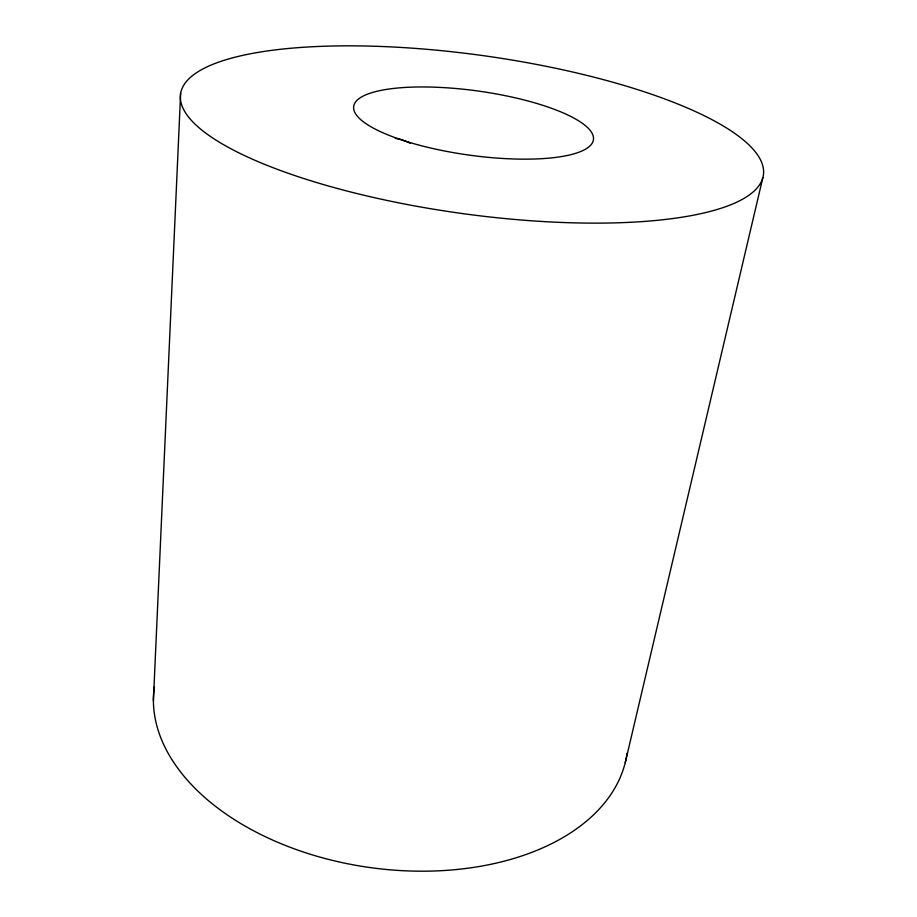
<?xml version="1.0" encoding="UTF-8"?>
<svg xmlns="http://www.w3.org/2000/svg" width="917" height="917" viewBox="0 0 917 917"><rect width="100%" height="100%" fill="white"/><g stroke="black" fill="none" stroke-linecap="round" stroke-linejoin="round"><path stroke-width="1.38" d="M153.403 700.382L180.626 93.419M625.245 762.646L762.852 177.634A294.231 79.641 7.9 0 0 344.746 45.85A294.231 79.641 7.9 0 0 308.307 179.973A294.231 79.641 7.9 0 0 762.852 177.634M395.307 138.318L401.818 139.648L410.495 143.339M627.09 753.304A238.707 149.081 7.9 0 1 369.528 867.493A238.707 149.081 7.9 0 1 154.331 686.799M408.638 142.146A121.033 32.347 7.9 0 0 593.379 140.037A121.033 32.347 7.9 0 0 418.633 86.977A121.033 32.347 7.9 0 0 408.638 142.146"/></g></svg>
